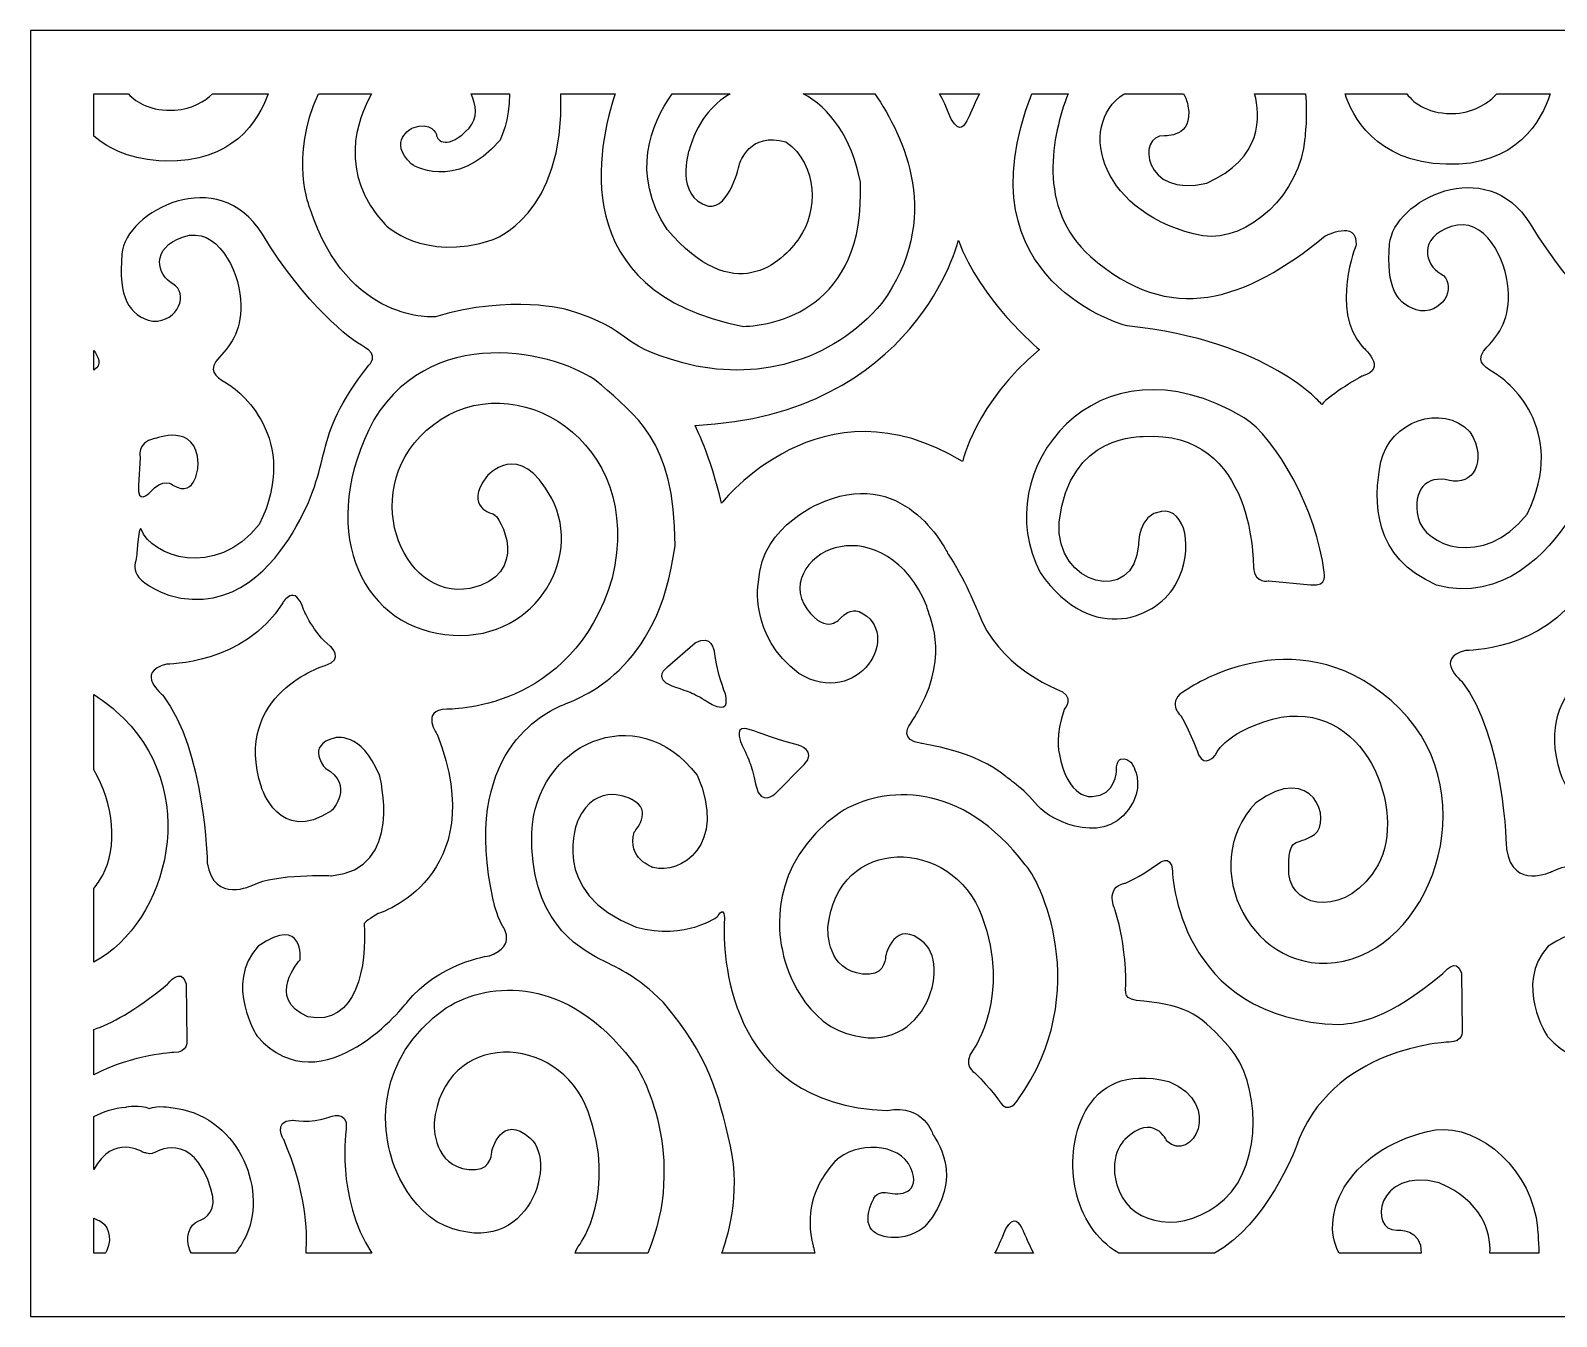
# Model space of a CAD drawing. Header units: centimetres. Extents: x 1.9 to 27.5, y -9.5 to -3.6.
# Drawn here: x 14.9 to 21.91, y -9.5 to -3.59 of the extents above; entities that cross this region are included whole.
import ezdxf

# ---------------------------------------------------------------- set-up
doc = ezdxf.new("R2010")
doc.units = ezdxf.units.CM
doc.header["$MEASUREMENT"] = 0
doc.layers.add('layer 1', color=7, linetype='Continuous')

msp = doc.modelspace()

# ---------------------------------------------------------------- linework, layer by layer
at = {"layer": 'layer 1', "color": 250}
for points, knots in [([(14.89588, -3.59031), (14.89588, -3.59031), (27.5, -3.59031), (27.5, -3.59031), (27.5, -3.59031), (27.5, -3.59031), (27.5, -9.50001), (27.5, -9.50001), (27.5, -9.50001), (27.5, -9.50001), (14.89588, -9.50001), (14.89588, -9.50001), (14.89588, -9.50001), (14.89588, -9.50001), (14.89588, -3.59031), (14.89588, -3.59031)], [0, 0, 0, 0, 0.2, 0.2, 0.2, 0.2, 0.4, 0.4, 0.4, 0.4, 0.6, 0.6, 0.6, 0.6, 1, 1, 1, 1]), ([(15.7325, -3.88095), (15.69553, -3.91687), (15.64042, -3.94899), (15.55928, -3.95656), (15.55928, -3.95656), (15.44898, -3.9616), (15.38375, -3.92339), (15.34549, -3.88095), (15.34549, -3.88095), (15.34549, -3.88095), (15.18652, -3.88095), (15.18652, -3.88095), (15.18652, -3.88095), (15.18652, -3.88095), (15.18652, -4.0752), (15.18652, -4.0752), (15.18652, -4.0752), (15.2576, -4.13632), (15.36179, -4.1855), (15.51397, -4.19037), (15.51397, -4.19037), (15.82459, -4.20031), (15.94358, -4.00478), (15.9877, -3.88095), (15.9877, -3.88095), (15.9877, -3.88095), (15.7325, -3.88095), (15.7325, -3.88095)], [0, 0, 0, 0, 0.125, 0.125, 0.125, 0.125, 0.25, 0.25, 0.25, 0.25, 0.375, 0.375, 0.375, 0.375, 0.5, 0.5, 0.5, 0.5, 0.625, 0.625, 0.625, 0.625, 0.75, 0.75, 0.75, 0.75, 1, 1, 1, 1]), ([(16.21875, -3.88095), (16.08364, -4.17429), (16.18049, -4.40921), (16.18049, -4.40921), (16.18049, -4.40921), (16.35487, -4.94304), (16.7563, -4.90553), (16.7563, -4.90553), (16.7563, -4.90553), (17.10779, -4.80086), (17.36391, -4.87413), (17.36391, -4.87413), (17.36391, -4.87413), (17.68814, -4.97357), (17.56281, -5.02852), (17.89249, -5.1175), (17.89249, -5.1175), (18.22218, -5.20647), (18.57639, -5.1175), (18.80799, -4.84273), (18.80799, -4.84273), (19.08967, -4.45599), (18.91096, -4.07688), (18.77512, -3.88095), (18.77512, -3.88095), (18.77512, -3.88095), (18.4469, -3.88095), (18.4469, -3.88095), (18.4469, -3.88095), (18.56669, -3.94535), (18.6695, -4.08043), (18.70899, -4.28709), (18.70899, -4.28709), (18.73442, -4.87675), (18.30574, -4.94653), (18.17132, -4.95002), (18.17132, -4.95002), (17.35028, -4.79174), (17.50386, -4.11369), (17.58286, -3.88095), (17.58286, -3.88095), (17.58286, -3.88095), (17.33247, -3.88095), (17.33247, -3.88095), (17.33247, -3.88095), (17.35307, -4.44326), (17.01787, -4.55226), (17.01787, -4.55226), (17.01787, -4.55226), (16.69908, -4.65693), (16.5247, -4.48161), (16.5247, -4.48161), (16.5247, -4.48161), (16.30607, -4.24515), (16.39641, -3.99915), (16.46326, -3.88095), (16.46326, -3.88095), (16.46326, -3.88095), (16.21875, -3.88095), (16.21875, -3.88095)], [0, 0, 0, 0, 0.0625, 0.0625, 0.0625, 0.0625, 0.125, 0.125, 0.125, 0.125, 0.1875, 0.1875, 0.1875, 0.1875, 0.25, 0.25, 0.25, 0.25, 0.3125, 0.3125, 0.3125, 0.3125, 0.375, 0.375, 0.375, 0.375, 0.4375, 0.4375, 0.4375, 0.4375, 0.5, 0.5, 0.5, 0.5, 0.5625, 0.5625, 0.5625, 0.5625, 0.625, 0.625, 0.625, 0.625, 0.6875, 0.6875, 0.6875, 0.6875, 0.75, 0.75, 0.75, 0.75, 0.8125, 0.8125, 0.8125, 0.8125, 0.875, 0.875, 0.875, 0.875, 1, 1, 1, 1]), ([(16.92079, -3.88095), (16.94336, -3.93219), (16.95329, -3.99253), (16.91091, -4.0384), (16.91091, -4.0384), (16.81505, -4.14216), (16.76225, -4.09956), (16.76117, -4.06798), (16.76117, -4.06798), (16.76117, -4.06798), (16.74052, -4.00386), (16.6486, -4.03952), (16.6486, -4.03952), (16.6486, -4.03952), (16.53435, -4.09766), (16.64577, -4.20384), (16.64577, -4.20384), (16.64577, -4.20384), (16.8456, -4.33653), (17.05334, -4.09445), (17.05334, -4.09445), (17.05334, -4.09445), (17.09994, -3.99907), (17.09618, -3.88095), (17.09618, -3.88095), (17.09618, -3.88095), (16.92079, -3.88095), (16.92079, -3.88095)], [0, 0, 0, 0, 0.125, 0.125, 0.125, 0.125, 0.25, 0.25, 0.25, 0.25, 0.375, 0.375, 0.375, 0.375, 0.5, 0.5, 0.5, 0.5, 0.625, 0.625, 0.625, 0.625, 0.75, 0.75, 0.75, 0.75, 1, 1, 1, 1]), ([(17.84356, -3.88095), (17.74636, -4.02375), (17.65203, -4.24524), (17.82165, -4.50516), (17.82165, -4.50516), (18.12954, -4.86628), (18.34752, -4.65955), (18.42926, -4.54179), (18.42926, -4.54179), (18.511, -4.42404), (18.51917, -4.20946), (18.36659, -4.10217), (18.36659, -4.10217), (18.20038, -4.05245), (18.15406, -4.20161), (18.15406, -4.20161), (18.15406, -4.20161), (18.15406, -4.20161), (18.11047, -4.41095), (18.00966, -4.39787), (18.00966, -4.39787), (17.85435, -4.35076), (17.92065, -4.14404), (17.92065, -4.14404), (17.92065, -4.14404), (17.95653, -4.01704), (18.02654, -3.92922), (18.11093, -3.88095), (18.11093, -3.88095), (18.11093, -3.88095), (17.84356, -3.88095), (17.84356, -3.88095)], [0, 0, 0, 0, 0.1111111, 0.1111111, 0.1111111, 0.1111111, 0.2222222, 0.2222222, 0.2222222, 0.2222222, 0.3333333, 0.3333333, 0.3333333, 0.3333333, 0.4444444, 0.4444444, 0.4444444, 0.4444444, 0.5555556, 0.5555556, 0.5555556, 0.5555556, 0.6666667, 0.6666667, 0.6666667, 0.6666667, 0.7777778, 0.7777778, 0.7777778, 0.7777778, 1, 1, 1, 1]), ([(19.07276, -3.88095), (19.08953, -3.90966), (19.10118, -3.93726), (19.12646, -3.99843), (19.12646, -3.99843), (19.16788, -4.06637), (19.18513, -4.02992), (19.20584, -3.99015), (19.20584, -3.99015), (19.20584, -3.99015), (19.22846, -3.93696), (19.2564, -3.88095), (19.2564, -3.88095), (19.2564, -3.88095), (19.07276, -3.88095), (19.07276, -3.88095)], [0, 0, 0, 0, 0.2, 0.2, 0.2, 0.2, 0.4, 0.4, 0.4, 0.4, 0.6, 0.6, 0.6, 0.6, 1, 1, 1, 1]), ([(19.49665, -3.88095), (19.1581, -4.74924), (19.93528, -4.94778), (19.93528, -4.94778), (19.93528, -4.94778), (20.5892, -5.01581), (20.82897, -5.3089), (20.82897, -5.3089), (20.82897, -5.3089), (20.86712, -5.2618), (21.01425, -5.17806), (21.01425, -5.17806), (21.01425, -5.17806), (21.13959, -5.14666), (21.01425, -5.04198), (21.01425, -5.04198), (21.01425, -5.04198), (20.86712, -4.86927), (20.987, -4.57619), (20.987, -4.57619), (20.987, -4.57619), (20.99245, -4.45581), (20.84532, -4.53432), (20.84532, -4.53432), (20.84532, -4.53432), (20.48021, -4.83264), (20.13145, -4.95301), (19.76635, -4.62852), (19.76635, -4.62852), (19.51584, -4.40588), (19.59113, -4.06993), (19.66307, -3.88095), (19.66307, -3.88095), (19.66307, -3.88095), (19.49665, -3.88095), (19.49665, -3.88095)], [0, 0, 0, 0, 0.1, 0.1, 0.1, 0.1, 0.2, 0.2, 0.2, 0.2, 0.3, 0.3, 0.3, 0.3, 0.4, 0.4, 0.4, 0.4, 0.5, 0.5, 0.5, 0.5, 0.6, 0.6, 0.6, 0.6, 0.7, 0.7, 0.7, 0.7, 0.8, 0.8, 0.8, 0.8, 1, 1, 1, 1]), ([(19.92079, -3.88095), (19.69431, -4.03046), (19.81939, -4.44342), (20.28285, -4.53451), (20.28285, -4.53451), (20.4917, -4.56207), (20.73244, -4.3401), (20.75158, -4.08445), (20.75158, -4.08445), (20.75158, -4.08445), (20.76421, -3.97574), (20.75437, -3.88095), (20.75437, -3.88095), (20.75437, -3.88095), (20.52068, -3.88095), (20.52068, -3.88095), (20.52068, -3.88095), (20.54741, -3.9814), (20.5597, -4.17824), (20.30038, -4.29111), (20.30038, -4.29111), (20.00862, -4.36612), (19.97674, -4.06761), (20.10588, -4.07374), (20.10588, -4.07374), (20.10588, -4.07374), (20.2414, -4.08445), (20.21429, -3.93749), (20.21429, -3.93749), (20.21429, -3.93749), (20.21081, -3.90943), (20.1939, -3.88095), (20.1939, -3.88095), (20.1939, -3.88095), (19.92079, -3.88095), (19.92079, -3.88095)], [0, 0, 0, 0, 0.1, 0.1, 0.1, 0.1, 0.2, 0.2, 0.2, 0.2, 0.3, 0.3, 0.3, 0.3, 0.4, 0.4, 0.4, 0.4, 0.5, 0.5, 0.5, 0.5, 0.6, 0.6, 0.6, 0.6, 0.7, 0.7, 0.7, 0.7, 0.8, 0.8, 0.8, 0.8, 1, 1, 1, 1]), ([(20.93645, -3.88095), (20.96755, -3.97926), (21.07289, -4.19479), (21.40028, -4.20526), (21.40028, -4.20526), (21.72369, -4.21561), (21.83936, -4.00324), (21.87908, -3.88095), (21.87908, -3.88095), (21.87908, -3.88095), (21.633, -3.88095), (21.633, -3.88095), (21.633, -3.88095), (21.59645, -3.92253), (21.53783, -3.96284), (21.4456, -3.97145), (21.4456, -3.97145), (21.32248, -3.97708), (21.25551, -3.92883), (21.21953, -3.88095), (21.21953, -3.88095), (21.21953, -3.88095), (20.93645, -3.88095), (20.93645, -3.88095)], [0, 0, 0, 0, 0.1428571, 0.1428571, 0.1428571, 0.1428571, 0.2857143, 0.2857143, 0.2857143, 0.2857143, 0.4285714, 0.4285714, 0.4285714, 0.4285714, 0.5714286, 0.5714286, 0.5714286, 0.5714286, 0.7142857, 0.7142857, 0.7142857, 0.7142857, 1, 1, 1, 1]), ([(15.40452, -5.88201), (15.44766, -6.00628), (15.74362, -6.11416), (15.94724, -5.86065), (15.94724, -5.86065), (16.14052, -5.46359), (15.85061, -5.24063), (15.79539, -5.21009), (15.79539, -5.21009), (15.74017, -5.17955), (15.7091, -5.149), (15.76432, -5.09097), (15.76432, -5.09097), (15.81954, -5.03294), (15.87131, -4.95963), (15.86096, -4.82525), (15.86096, -4.82525), (15.85061, -4.69086), (15.75397, -4.48622), (15.59866, -4.53814), (15.59866, -4.53814), (15.44335, -4.59006), (15.47786, -4.71529), (15.55034, -4.755), (15.55034, -4.755), (15.62282, -4.7947), (15.57795, -4.93215), (15.45716, -4.92604), (15.45716, -4.92604), (15.34671, -4.9016), (15.2984, -4.81608), (15.31565, -4.61755), (15.31565, -4.61755), (15.33291, -4.41902), (15.76087, -4.19912), (15.96105, -4.52592), (15.96105, -4.52592), (16.16122, -4.85274), (16.3614, -5.0085), (16.43043, -5.04516), (16.43043, -5.04516), (16.49945, -5.08181), (16.45114, -5.12762), (16.45114, -5.12762), (16.45114, -5.12762), (16.17158, -5.48039), (16.30157, -5.56346), (16.09901, -5.90032), (16.09901, -5.90032), (16.01612, -6.03817), (15.83335, -6.27146), (15.53136, -6.18594), (15.53136, -6.18594), (15.3264, -6.10333), (15.38186, -6.04869), (15.38397, -5.99794), (15.38397, -5.99794), (15.38397, -5.99794), (15.39395, -5.85157), (15.40452, -5.88201)], [0, 0, 0, 0, 0.0625, 0.0625, 0.0625, 0.0625, 0.125, 0.125, 0.125, 0.125, 0.1875, 0.1875, 0.1875, 0.1875, 0.25, 0.25, 0.25, 0.25, 0.3125, 0.3125, 0.3125, 0.3125, 0.375, 0.375, 0.375, 0.375, 0.4375, 0.4375, 0.4375, 0.4375, 0.5, 0.5, 0.5, 0.5, 0.5625, 0.5625, 0.5625, 0.5625, 0.625, 0.625, 0.625, 0.625, 0.6875, 0.6875, 0.6875, 0.6875, 0.75, 0.75, 0.75, 0.75, 0.8125, 0.8125, 0.8125, 0.8125, 0.875, 0.875, 0.875, 0.875, 1, 1, 1, 1]), ([(22.27637, -5.08052), (22.27637, -5.08052), (22.32469, -5.0347), (22.25567, -4.99805), (22.25567, -4.99805), (22.18664, -4.9614), (21.98646, -4.80563), (21.78629, -4.47882), (21.78629, -4.47882), (21.58611, -4.15201), (21.15815, -4.37192), (21.14089, -4.57045), (21.14089, -4.57045), (21.12363, -4.76898), (21.17195, -4.8545), (21.2824, -4.87893), (21.2824, -4.87893), (21.40319, -4.88504), (21.44806, -4.7476), (21.37558, -4.70789), (21.37558, -4.70789), (21.3031, -4.66819), (21.26859, -4.54296), (21.4239, -4.49104), (21.4239, -4.49104), (21.57921, -4.43912), (21.67585, -4.64375), (21.6862, -4.77814), (21.6862, -4.77814), (21.69655, -4.91253), (21.64478, -4.98584), (21.58956, -5.04387), (21.58956, -5.04387), (21.53434, -5.1019), (21.5654, -5.13244), (21.62062, -5.16298), (21.62062, -5.16298), (21.67585, -5.19353), (21.96576, -5.41649), (21.77248, -5.81355), (21.77248, -5.81355), (21.56885, -6.06706), (21.29965, -5.9571), (21.27204, -5.82882), (21.27204, -5.82882), (21.24443, -5.70054), (21.31001, -5.63182), (21.41527, -5.65778), (21.41527, -5.65778), (21.52054, -5.68374), (21.59474, -5.57226), (21.51018, -5.43482), (21.51018, -5.43482), (21.38248, -5.2989), (21.13917, -5.389), (21.1012, -5.57226), (21.1012, -5.57226), (21.06324, -5.75552), (21.06496, -6.01361), (21.3566, -6.13883), (21.3566, -6.13883), (21.65859, -6.22435), (21.87602, -5.97696), (21.9623, -5.84104), (21.9623, -5.84104), (22.04859, -5.70512), (21.99682, -5.43329), (22.27637, -5.08052)], [0, 0, 0, 0, 0.0555556, 0.0555556, 0.0555556, 0.0555556, 0.1111111, 0.1111111, 0.1111111, 0.1111111, 0.1666667, 0.1666667, 0.1666667, 0.1666667, 0.2222222, 0.2222222, 0.2222222, 0.2222222, 0.2777778, 0.2777778, 0.2777778, 0.2777778, 0.3333333, 0.3333333, 0.3333333, 0.3333333, 0.3888889, 0.3888889, 0.3888889, 0.3888889, 0.4444444, 0.4444444, 0.4444444, 0.4444444, 0.5, 0.5, 0.5, 0.5, 0.5555556, 0.5555556, 0.5555556, 0.5555556, 0.6111111, 0.6111111, 0.6111111, 0.6111111, 0.6666667, 0.6666667, 0.6666667, 0.6666667, 0.7222222, 0.7222222, 0.7222222, 0.7222222, 0.7777778, 0.7777778, 0.7777778, 0.7777778, 0.8333333, 0.8333333, 0.8333333, 0.8333333, 0.8888889, 0.8888889, 0.8888889, 0.8888889, 1, 1, 1, 1]), ([(18.07121, -5.76257), (18.07121, -5.76257), (18.53015, -5.174), (19.17843, -5.57151), (19.17843, -5.57151), (19.17843, -5.57151), (19.2362, -5.30342), (19.53146, -5.0569), (19.53146, -5.0569), (19.53146, -5.0569), (19.25867, -4.82887), (19.15918, -4.55462), (19.15918, -4.55462), (19.15918, -4.55462), (18.96662, -5.35581), (17.94926, -5.40511), (17.94926, -5.40511), (17.94926, -5.40511), (18.01986, -5.5407), (18.07121, -5.76257)], [0, 0, 0, 0, 0.1666667, 0.1666667, 0.1666667, 0.1666667, 0.3333333, 0.3333333, 0.3333333, 0.3333333, 0.5, 0.5, 0.5, 0.5, 0.6666667, 0.6666667, 0.6666667, 0.6666667, 1, 1, 1, 1]), ([(15.9382, -8.21358), (15.9382, -8.21358), (15.78199, -7.97283), (15.94184, -7.79838), (15.94184, -7.79838), (16.15618, -7.65183), (16.13438, -7.86118), (16.13438, -7.86118), (16.13438, -7.86118), (16.13438, -7.86118), (15.9709, -8.03912), (16.17071, -8.12286), (16.17071, -8.12286), (16.39595, -8.16822), (16.44318, -7.8856), (16.42865, -7.6937), (16.42865, -7.6937), (16.42865, -7.6937), (16.45771, -7.66579), (16.49404, -7.64834), (16.49404, -7.64834), (16.49404, -7.64834), (17.01718, -7.48436), (16.76651, -6.8284), (16.76651, -6.8284), (16.76651, -6.8284), (16.68295, -6.71152), (16.80829, -6.7089), (16.80829, -6.7089), (16.80829, -6.7089), (17.38592, -6.7246), (17.56847, -6.10703), (17.56847, -6.10703), (17.72378, -5.46853), (17.11345, -5.12049), (16.74834, -5.40049), (16.74834, -5.40049), (16.38324, -5.68049), (16.60121, -6.21694), (16.91455, -6.15413), (16.91455, -6.15413), (17.19792, -6.09395), (17.05623, -5.81918), (17.02081, -5.81133), (17.02081, -5.81133), (17.02081, -5.81133), (16.88458, -5.78255), (16.99084, -5.64124), (16.99084, -5.64124), (16.99084, -5.64124), (17.1407, -5.45806), (17.29056, -5.74068), (17.29056, -5.74068), (17.44041, -6.02329), (17.20064, -6.41582), (16.80011, -6.3661), (16.80011, -6.3661), (16.39958, -6.31638), (16.21431, -5.86628), (16.47315, -5.37955), (16.47315, -5.37955), (16.76197, -4.90591), (17.37502, -5.08647), (17.51943, -5.21993), (17.51943, -5.21993), (17.66384, -5.35339), (17.86001, -5.46591), (17.85729, -5.95787), (17.85729, -5.95787), (17.78372, -6.53881), (17.41862, -6.65657), (17.3396, -6.69058), (17.3396, -6.69058), (17.26058, -6.7246), (16.86823, -6.90778), (17.02354, -7.59339), (17.02354, -7.59339), (17.02354, -7.59339), (17.03443, -7.64573), (17.06441, -7.70591), (17.06441, -7.70591), (17.06441, -7.70591), (17.13525, -7.79489), (17.00446, -7.84199), (17.00446, -7.84199), (17.00446, -7.84199), (16.76742, -7.87601), (16.62573, -8.05657), (16.62573, -8.05657), (16.62573, -8.05657), (16.24064, -8.54853), (15.9382, -8.21358)], [0, 0, 0, 0, 0.0416667, 0.0416667, 0.0416667, 0.0416667, 0.0833333, 0.0833333, 0.0833333, 0.0833333, 0.125, 0.125, 0.125, 0.125, 0.1666667, 0.1666667, 0.1666667, 0.1666667, 0.2083333, 0.2083333, 0.2083333, 0.2083333, 0.25, 0.25, 0.25, 0.25, 0.2916667, 0.2916667, 0.2916667, 0.2916667, 0.3333333, 0.3333333, 0.3333333, 0.3333333, 0.375, 0.375, 0.375, 0.375, 0.4166667, 0.4166667, 0.4166667, 0.4166667, 0.4583333, 0.4583333, 0.4583333, 0.4583333, 0.5, 0.5, 0.5, 0.5, 0.5416667, 0.5416667, 0.5416667, 0.5416667, 0.5833333, 0.5833333, 0.5833333, 0.5833333, 0.625, 0.625, 0.625, 0.625, 0.6666667, 0.6666667, 0.6666667, 0.6666667, 0.7083333, 0.7083333, 0.7083333, 0.7083333, 0.75, 0.75, 0.75, 0.75, 0.7916667, 0.7916667, 0.7916667, 0.7916667, 0.8333333, 0.8333333, 0.8333333, 0.8333333, 0.875, 0.875, 0.875, 0.875, 0.9166667, 0.9166667, 0.9166667, 0.9166667, 1, 1, 1, 1]), ([(21.86617, -8.21358), (21.86617, -8.21358), (21.70995, -7.97283), (21.8698, -7.79838), (21.8698, -7.79838), (22.08414, -7.65183), (22.06235, -7.86118), (22.06235, -7.86118), (22.06235, -7.86118), (22.06235, -7.86118), (21.89886, -8.03912), (22.09868, -8.12286), (22.09868, -8.12286), (22.32392, -8.16822), (22.37114, -7.8856), (22.35661, -7.6937), (22.35661, -7.6937), (22.35661, -7.6937), (22.38568, -7.66579), (22.422, -7.64834), (22.422, -7.64834), (22.422, -7.64834), (22.94514, -7.48436), (22.69447, -6.8284), (22.69447, -6.8284), (22.69447, -6.8284), (22.61092, -6.71152), (22.73625, -6.7089), (22.73625, -6.7089), (22.73625, -6.7089), (23.31388, -6.7246), (23.49644, -6.10703), (23.49644, -6.10703), (23.65174, -5.46853), (23.04141, -5.12049), (22.67631, -5.40049), (22.67631, -5.40049), (22.3112, -5.68049), (22.52918, -6.21694), (22.84251, -6.15413), (22.84251, -6.15413), (23.12588, -6.09395), (22.9842, -5.81918), (22.94878, -5.81133), (22.94878, -5.81133), (22.94878, -5.81133), (22.81254, -5.78255), (22.91881, -5.64124), (22.91881, -5.64124), (22.91881, -5.64124), (23.06866, -5.45806), (23.21852, -5.74068), (23.21852, -5.74068), (23.36838, -6.02329), (23.12861, -6.41582), (22.72808, -6.3661), (22.72808, -6.3661), (22.32755, -6.31638), (22.14227, -5.86628), (22.40112, -5.37955), (22.40112, -5.37955), (22.68993, -4.90591), (23.30298, -5.08647), (23.44739, -5.21993), (23.44739, -5.21993), (23.5918, -5.35339), (23.78798, -5.46591), (23.78525, -5.95787), (23.78525, -5.95787), (23.71169, -6.53881), (23.34658, -6.65657), (23.26756, -6.69058), (23.26756, -6.69058), (23.18855, -6.7246), (22.79619, -6.90778), (22.9515, -7.59339), (22.9515, -7.59339), (22.9515, -7.59339), (22.9624, -7.64573), (22.99237, -7.70591), (22.99237, -7.70591), (22.99237, -7.70591), (23.06321, -7.79489), (22.93243, -7.84199), (22.93243, -7.84199), (22.93243, -7.84199), (22.69538, -7.87601), (22.5537, -8.05657), (22.5537, -8.05657), (22.5537, -8.05657), (22.16861, -8.54853), (21.86617, -8.21358)], [0, 0, 0, 0, 0.0416667, 0.0416667, 0.0416667, 0.0416667, 0.0833333, 0.0833333, 0.0833333, 0.0833333, 0.125, 0.125, 0.125, 0.125, 0.1666667, 0.1666667, 0.1666667, 0.1666667, 0.2083333, 0.2083333, 0.2083333, 0.2083333, 0.25, 0.25, 0.25, 0.25, 0.2916667, 0.2916667, 0.2916667, 0.2916667, 0.3333333, 0.3333333, 0.3333333, 0.3333333, 0.375, 0.375, 0.375, 0.375, 0.4166667, 0.4166667, 0.4166667, 0.4166667, 0.4583333, 0.4583333, 0.4583333, 0.4583333, 0.5, 0.5, 0.5, 0.5, 0.5416667, 0.5416667, 0.5416667, 0.5416667, 0.5833333, 0.5833333, 0.5833333, 0.5833333, 0.625, 0.625, 0.625, 0.625, 0.6666667, 0.6666667, 0.6666667, 0.6666667, 0.7083333, 0.7083333, 0.7083333, 0.7083333, 0.75, 0.75, 0.75, 0.75, 0.7916667, 0.7916667, 0.7916667, 0.7916667, 0.8333333, 0.8333333, 0.8333333, 0.8333333, 0.875, 0.875, 0.875, 0.875, 0.9166667, 0.9166667, 0.9166667, 0.9166667, 1, 1, 1, 1]), ([(20.83995, -6.07981), (20.83995, -6.07981), (20.86128, -6.14674), (20.7776, -6.13761), (20.7776, -6.13761), (20.7776, -6.13761), (20.58562, -6.11936), (20.58562, -6.11936), (20.58562, -6.11936), (20.58562, -6.11936), (20.52327, -6.13609), (20.51506, -6.06004), (20.51506, -6.06004), (20.51506, -6.06004), (20.52819, -5.41964), (20.00805, -5.45615), (20.00805, -5.45615), (20.00805, -5.45615), (19.66675, -5.43941), (19.62245, -5.8486), (19.62245, -5.8486), (19.60276, -6.1437), (19.97031, -6.23344), (19.98672, -5.95356), (19.98672, -5.95356), (19.98672, -5.95356), (19.98344, -5.81361), (20.09337, -5.79992), (20.09337, -5.79992), (20.20331, -5.78623), (20.24269, -5.97333), (20.16229, -6.12849), (20.16229, -6.12849), (20.08188, -6.28364), (19.77833, -6.42815), (19.53549, -6.08133), (19.53549, -6.08133), (19.2895, -5.62082), (19.79042, -4.95787), (20.4724, -5.37096), (20.4724, -5.37096), (20.61352, -5.45463), (20.8085, -5.79702), (20.83995, -6.07981)], [0, 0, 0, 0, 0.0833333, 0.0833333, 0.0833333, 0.0833333, 0.1666667, 0.1666667, 0.1666667, 0.1666667, 0.25, 0.25, 0.25, 0.25, 0.3333333, 0.3333333, 0.3333333, 0.3333333, 0.4166667, 0.4166667, 0.4166667, 0.4166667, 0.5, 0.5, 0.5, 0.5, 0.5833333, 0.5833333, 0.5833333, 0.5833333, 0.6666667, 0.6666667, 0.6666667, 0.6666667, 0.75, 0.75, 0.75, 0.75, 0.8333333, 0.8333333, 0.8333333, 0.8333333, 1, 1, 1, 1]), ([(15.18652, -5.15057), (15.22581, -5.127), (15.20804, -5.08875), (15.18652, -5.06106), (15.18652, -5.06106), (15.18652, -5.06106), (15.18652, -5.15057), (15.18652, -5.15057)], [0, 0, 0, 0, 0.3333333, 0.3333333, 0.3333333, 0.3333333, 1, 1, 1, 1]), ([(15.44257, -5.71559), (15.44257, -5.71559), (15.38338, -5.77242), (15.39184, -5.68108), (15.39184, -5.68108), (15.39184, -5.68108), (15.40029, -5.55321), (15.40029, -5.55321), (15.40029, -5.55321), (15.40029, -5.55321), (15.38126, -5.4842), (15.46583, -5.46593), (15.46583, -5.46593), (15.46583, -5.46593), (15.66033, -5.3888), (15.66667, -5.57959), (15.66667, -5.57959), (15.66667, -5.57959), (15.66033, -5.74806), (15.55039, -5.67905), (15.55039, -5.67905), (15.55039, -5.67905), (15.506, -5.64049), (15.44257, -5.71559)], [0, 0, 0, 0, 0.1428571, 0.1428571, 0.1428571, 0.1428571, 0.2857143, 0.2857143, 0.2857143, 0.2857143, 0.4285714, 0.4285714, 0.4285714, 0.4285714, 0.5714286, 0.5714286, 0.5714286, 0.5714286, 0.7142857, 0.7142857, 0.7142857, 0.7142857, 1, 1, 1, 1]), ([(19.96482, -6.97461), (19.96482, -6.97461), (19.948, -6.92985), (19.90595, -6.93911), (19.90595, -6.93911), (19.90595, -6.93911), (19.88408, -6.94219), (19.88577, -6.99004), (19.88577, -6.99004), (19.88577, -6.99004), (19.88408, -7.10734), (19.77475, -7.11043), (19.77475, -7.11043), (19.77475, -7.11043), (19.66037, -7.12741), (19.62168, -6.90978), (19.62168, -6.90978), (19.62168, -6.90978), (19.60486, -6.82643), (19.64523, -6.71067), (19.64523, -6.71067), (19.64523, -6.71067), (19.70242, -6.64739), (19.60991, -6.61652), (19.60991, -6.61652), (19.60991, -6.61652), (19.33742, -6.51002), (19.24995, -6.26307), (19.24995, -6.26307), (19.24995, -6.26307), (19.18267, -6.09792), (19.11202, -5.99605), (19.11202, -5.99605), (19.11202, -5.99605), (18.927, -5.59784), (18.54517, -5.75373), (18.54517, -5.75373), (18.54517, -5.75373), (18.25418, -5.8556), (18.24072, -6.12416), (18.24072, -6.12416), (18.24072, -6.12416), (18.19367, -6.37064), (18.42637, -6.54507), (18.42637, -6.54507), (18.69949, -6.71348), (18.91252, -6.35861), (18.70386, -6.26037), (18.70386, -6.26037), (18.70386, -6.26037), (18.66016, -6.24333), (18.61865, -6.28945), (18.61865, -6.28945), (18.61865, -6.28945), (18.55528, -6.37566), (18.46351, -6.24834), (18.46351, -6.24834), (18.37175, -6.12103), (18.49083, -5.98169), (18.61755, -5.96264), (18.61755, -5.96264), (18.74974, -5.93558), (18.92891, -6.01878), (19.01412, -6.23631), (19.01412, -6.23631), (19.02068, -6.27541), (19.12118, -6.44783), (18.98353, -6.70045), (18.98353, -6.70045), (18.98353, -6.70045), (18.95731, -6.75258), (18.93219, -6.78666), (18.93219, -6.78666), (18.93219, -6.78666), (18.88849, -6.85182), (18.99009, -6.86686), (18.99009, -6.86686), (18.99009, -6.86686), (19.24463, -6.90194), (19.37791, -7.01923), (19.37791, -7.01923), (19.37791, -7.01923), (19.45876, -7.07436), (19.52321, -7.15155), (19.52321, -7.15155), (19.58767, -7.22874), (19.85716, -7.35115), (19.96348, -7.13351), (19.96348, -7.13351), (20.00609, -7.0463), (19.96482, -6.97461), (19.96482, -6.97461)], [0, 0, 0, 0, 0.0416667, 0.0416667, 0.0416667, 0.0416667, 0.0833333, 0.0833333, 0.0833333, 0.0833333, 0.125, 0.125, 0.125, 0.125, 0.1666667, 0.1666667, 0.1666667, 0.1666667, 0.2083333, 0.2083333, 0.2083333, 0.2083333, 0.25, 0.25, 0.25, 0.25, 0.2916667, 0.2916667, 0.2916667, 0.2916667, 0.3333333, 0.3333333, 0.3333333, 0.3333333, 0.375, 0.375, 0.375, 0.375, 0.4166667, 0.4166667, 0.4166667, 0.4166667, 0.4583333, 0.4583333, 0.4583333, 0.4583333, 0.5, 0.5, 0.5, 0.5, 0.5416667, 0.5416667, 0.5416667, 0.5416667, 0.5833333, 0.5833333, 0.5833333, 0.5833333, 0.625, 0.625, 0.625, 0.625, 0.6666667, 0.6666667, 0.6666667, 0.6666667, 0.7083333, 0.7083333, 0.7083333, 0.7083333, 0.75, 0.75, 0.75, 0.75, 0.7916667, 0.7916667, 0.7916667, 0.7916667, 0.8333333, 0.8333333, 0.8333333, 0.8333333, 0.875, 0.875, 0.875, 0.875, 0.9166667, 0.9166667, 0.9166667, 0.9166667, 1, 1, 1, 1]), ([(21.88727, -7.4547), (21.88727, -7.4547), (21.70827, -7.54333), (21.67751, -7.35265), (21.67751, -7.35265), (21.67751, -7.35265), (21.66912, -6.83704), (21.47334, -6.58191), (21.47334, -6.58191), (21.47334, -6.58191), (21.34189, -6.47718), (21.49012, -6.43958), (21.49012, -6.43958), (21.49012, -6.43958), (21.84811, -6.44227), (22.02432, -6.1576), (22.02432, -6.1576), (22.02432, -6.1576), (22.08025, -6.06093), (22.1222, -6.19252), (22.1222, -6.19252), (22.1222, -6.19252), (22.16695, -6.29725), (22.24247, -6.35633), (22.24247, -6.35633), (22.24247, -6.35633), (22.31239, -6.4181), (22.22009, -6.44495), (22.22009, -6.44495), (22.22009, -6.44495), (21.78938, -6.57654), (21.92643, -7.00354), (21.92643, -7.00354), (21.92643, -7.00354), (22.00753, -7.27209), (22.24806, -7.11364), (22.24806, -7.11364), (22.24806, -7.11364), (22.35993, -6.99548), (22.22009, -6.9176), (22.22009, -6.9176), (22.22009, -6.9176), (22.125, -6.81287), (22.26484, -6.77796), (22.26484, -6.77796), (22.26484, -6.77796), (22.38511, -6.74573), (22.46901, -6.94983), (22.46901, -6.94983), (22.46901, -6.94983), (22.58648, -7.38488), (22.24806, -7.41173), (22.24806, -7.41173), (22.24806, -7.41173), (21.99075, -7.40099), (21.88727, -7.4547)], [0, 0, 0, 0, 0.0666667, 0.0666667, 0.0666667, 0.0666667, 0.1333333, 0.1333333, 0.1333333, 0.1333333, 0.2, 0.2, 0.2, 0.2, 0.2666667, 0.2666667, 0.2666667, 0.2666667, 0.3333333, 0.3333333, 0.3333333, 0.3333333, 0.4, 0.4, 0.4, 0.4, 0.4666667, 0.4666667, 0.4666667, 0.4666667, 0.5333333, 0.5333333, 0.5333333, 0.5333333, 0.6, 0.6, 0.6, 0.6, 0.6666667, 0.6666667, 0.6666667, 0.6666667, 0.7333333, 0.7333333, 0.7333333, 0.7333333, 0.8, 0.8, 0.8, 0.8, 0.8666667, 0.8666667, 0.8666667, 0.8666667, 1, 1, 1, 1]), ([(15.91752, -7.51751), (15.91752, -7.51751), (15.73852, -7.60613), (15.70776, -7.41546), (15.70776, -7.41546), (15.70776, -7.41546), (15.69937, -6.89984), (15.50359, -6.64472), (15.50359, -6.64472), (15.50359, -6.64472), (15.37214, -6.53998), (15.52037, -6.50239), (15.52037, -6.50239), (15.52037, -6.50239), (15.87837, -6.50507), (16.05457, -6.22041), (16.05457, -6.22041), (16.05457, -6.22041), (16.1105, -6.12373), (16.15245, -6.25532), (16.15245, -6.25532), (16.15245, -6.25532), (16.1972, -6.36005), (16.27272, -6.41913), (16.27272, -6.41913), (16.27272, -6.41913), (16.34264, -6.4809), (16.25034, -6.50776), (16.25034, -6.50776), (16.25034, -6.50776), (15.81963, -6.63935), (15.95668, -7.06634), (15.95668, -7.06634), (15.95668, -7.06634), (16.03779, -7.33489), (16.27831, -7.17645), (16.27831, -7.17645), (16.27831, -7.17645), (16.39019, -7.05829), (16.25034, -6.98041), (16.25034, -6.98041), (16.25034, -6.98041), (16.15525, -6.87567), (16.29509, -6.84076), (16.29509, -6.84076), (16.29509, -6.84076), (16.41536, -6.80853), (16.49926, -7.01263), (16.49926, -7.01263), (16.49926, -7.01263), (16.61673, -7.44768), (16.27831, -7.47454), (16.27831, -7.47454), (16.27831, -7.47454), (16.021, -7.4638), (15.91752, -7.51751)], [0, 0, 0, 0, 0.0666667, 0.0666667, 0.0666667, 0.0666667, 0.1333333, 0.1333333, 0.1333333, 0.1333333, 0.2, 0.2, 0.2, 0.2, 0.2666667, 0.2666667, 0.2666667, 0.2666667, 0.3333333, 0.3333333, 0.3333333, 0.3333333, 0.4, 0.4, 0.4, 0.4, 0.4666667, 0.4666667, 0.4666667, 0.4666667, 0.5333333, 0.5333333, 0.5333333, 0.5333333, 0.6, 0.6, 0.6, 0.6, 0.6666667, 0.6666667, 0.6666667, 0.6666667, 0.7333333, 0.7333333, 0.7333333, 0.7333333, 0.8, 0.8, 0.8, 0.8, 0.8666667, 0.8666667, 0.8666667, 0.8666667, 1, 1, 1, 1]), ([(20.3405, -6.92027), (20.3405, -6.92027), (20.29173, -6.97937), (20.26315, -6.91875), (20.26315, -6.91875), (20.26315, -6.91875), (20.23288, -6.8263), (20.18075, -6.7384), (20.18075, -6.7384), (20.18075, -6.7384), (20.10676, -6.67323), (20.20765, -6.62019), (20.20765, -6.62019), (20.20765, -6.62019), (20.69747, -6.27561), (21.14815, -6.66965), (21.14815, -6.66965), (21.59882, -7.0637), (21.34658, -7.77904), (20.92954, -7.86694), (20.92954, -7.86694), (20.51249, -7.95484), (20.2468, -7.42743), (20.52595, -7.13948), (20.52595, -7.13948), (20.78828, -6.94549), (20.87909, -7.22435), (20.79501, -7.28497), (20.79501, -7.28497), (20.71093, -7.34559), (20.67393, -7.27285), (20.67729, -7.46684), (20.67729, -7.46684), (20.69411, -7.63052), (20.95308, -7.66689), (21.08761, -7.4244), (21.08761, -7.4244), (21.22214, -7.18191), (21.0338, -6.64844), (20.6033, -6.75453), (20.6033, -6.75453), (20.37124, -6.82121), (20.3405, -6.92027), (20.3405, -6.92027)], [0, 0, 0, 0, 0.0833333, 0.0833333, 0.0833333, 0.0833333, 0.1666667, 0.1666667, 0.1666667, 0.1666667, 0.25, 0.25, 0.25, 0.25, 0.3333333, 0.3333333, 0.3333333, 0.3333333, 0.4166667, 0.4166667, 0.4166667, 0.4166667, 0.5, 0.5, 0.5, 0.5, 0.5833333, 0.5833333, 0.5833333, 0.5833333, 0.6666667, 0.6666667, 0.6666667, 0.6666667, 0.75, 0.75, 0.75, 0.75, 0.8333333, 0.8333333, 0.8333333, 0.8333333, 1, 1, 1, 1]), ([(18.03723, -6.44467), (18.03723, -6.44467), (18.02619, -6.35935), (17.94942, -6.40424), (17.94942, -6.40424), (17.94942, -6.40424), (17.8231, -6.51496), (17.8231, -6.51496), (17.8231, -6.51496), (17.8231, -6.51496), (17.74981, -6.56761), (17.84473, -6.60333), (17.84473, -6.60333), (17.93964, -6.63906), (17.93005, -6.62693), (18.02734, -6.68927), (18.02734, -6.68927), (18.10163, -6.72257), (18.09425, -6.68316), (18.08775, -6.63913), (18.08775, -6.63913), (18.08775, -6.63913), (18.04293, -6.52548), (18.03723, -6.44467)], [0, 0, 0, 0, 0.1428571, 0.1428571, 0.1428571, 0.1428571, 0.2857143, 0.2857143, 0.2857143, 0.2857143, 0.4285714, 0.4285714, 0.4285714, 0.4285714, 0.5714286, 0.5714286, 0.5714286, 0.5714286, 0.7142857, 0.7142857, 0.7142857, 0.7142857, 1, 1, 1, 1]), ([(15.18652, -7.87179), (15.52901, -7.68991), (15.69457, -7.07305), (15.28799, -6.71756), (15.28799, -6.71756), (15.25431, -6.68812), (15.22042, -6.66284), (15.18652, -6.64122), (15.18652, -6.64122), (15.18652, -6.64122), (15.18652, -6.98856), (15.18652, -6.98856), (15.18652, -6.98856), (15.28, -7.1412), (15.29746, -7.34613), (15.22745, -7.47231), (15.22745, -7.47231), (15.21481, -7.4951), (15.20106, -7.51542), (15.18652, -7.5334), (15.18652, -7.5334), (15.18652, -7.5334), (15.18652, -7.87179), (15.18652, -7.87179)], [0, 0, 0, 0, 0.1428571, 0.1428571, 0.1428571, 0.1428571, 0.2857143, 0.2857143, 0.2857143, 0.2857143, 0.4285714, 0.4285714, 0.4285714, 0.4285714, 0.5714286, 0.5714286, 0.5714286, 0.5714286, 0.7142857, 0.7142857, 0.7142857, 0.7142857, 1, 1, 1, 1]), ([(18.4994, -9.20937), (18.49761, -9.19121), (18.49143, -9.17558), (18.49143, -9.17558), (18.49143, -9.17558), (18.45739, -9.03103), (18.48803, -8.91539), (18.57483, -8.80736), (18.57483, -8.80736), (18.66164, -8.69933), (18.85567, -8.69325), (18.93056, -8.79671), (18.93056, -8.79671), (18.99864, -8.91996), (18.90503, -8.94838), (18.84546, -8.93317), (18.84546, -8.93317), (18.78589, -8.91795), (18.77057, -8.95751), (18.77057, -8.95751), (18.77057, -8.95751), (18.71099, -9.08076), (18.75865, -9.12945), (18.85056, -9.13705), (18.85056, -9.13705), (18.94247, -9.14466), (19.00545, -9.08684), (19.00545, -9.08684), (19.00545, -9.08684), (19.20289, -8.86165), (19.04289, -8.66586), (19.04289, -8.66586), (19.04289, -8.66586), (19.04289, -8.66586), (19.00545, -8.52283), (18.83184, -8.55326), (18.83184, -8.55326), (18.07953, -8.52892), (18.07933, -7.803), (18.08387, -7.69852), (18.08387, -7.69852), (18.08841, -7.59404), (18.05474, -7.66048), (18.05474, -7.66048), (18.05474, -7.66048), (18.05474, -7.66048), (17.90971, -7.77271), (17.67823, -7.71033), (17.67823, -7.71033), (17.26804, -7.55209), (17.41101, -7.22039), (17.41101, -7.22039), (17.41101, -7.22039), (17.49781, -7.03172), (17.65951, -7.12453), (17.65951, -7.12453), (17.65951, -7.12453), (17.76163, -7.17474), (17.66972, -7.27364), (17.66972, -7.27364), (17.66972, -7.27364), (17.63398, -7.39689), (17.75652, -7.43645), (17.75652, -7.43645), (17.75652, -7.43645), (17.88077, -7.47144), (18.10034, -7.33602), (17.95907, -7.01194), (17.95907, -7.01194), (17.67823, -6.64828), (17.21357, -6.87804), (17.19995, -7.27516), (17.19995, -7.27516), (17.18634, -7.67229), (17.40862, -7.80466), (17.51244, -7.85792), (17.51244, -7.85792), (17.61627, -7.91117), (17.67448, -7.93095), (17.80384, -8.05724), (17.80384, -8.05724), (18.01388, -8.30519), (18.05232, -8.46197), (18.11189, -8.71759), (18.11189, -8.71759), (18.16333, -8.9383), (18.09294, -9.15443), (18.07276, -9.20937), (18.07276, -9.20937), (18.07276, -9.20937), (18.4994, -9.20937), (18.4994, -9.20937)], [0, 0, 0, 0, 0.0416667, 0.0416667, 0.0416667, 0.0416667, 0.0833333, 0.0833333, 0.0833333, 0.0833333, 0.125, 0.125, 0.125, 0.125, 0.1666667, 0.1666667, 0.1666667, 0.1666667, 0.2083333, 0.2083333, 0.2083333, 0.2083333, 0.25, 0.25, 0.25, 0.25, 0.2916667, 0.2916667, 0.2916667, 0.2916667, 0.3333333, 0.3333333, 0.3333333, 0.3333333, 0.375, 0.375, 0.375, 0.375, 0.4166667, 0.4166667, 0.4166667, 0.4166667, 0.4583333, 0.4583333, 0.4583333, 0.4583333, 0.5, 0.5, 0.5, 0.5, 0.5416667, 0.5416667, 0.5416667, 0.5416667, 0.5833333, 0.5833333, 0.5833333, 0.5833333, 0.625, 0.625, 0.625, 0.625, 0.6666667, 0.6666667, 0.6666667, 0.6666667, 0.7083333, 0.7083333, 0.7083333, 0.7083333, 0.75, 0.75, 0.75, 0.75, 0.7916667, 0.7916667, 0.7916667, 0.7916667, 0.8333333, 0.8333333, 0.8333333, 0.8333333, 0.875, 0.875, 0.875, 0.875, 0.9166667, 0.9166667, 0.9166667, 0.9166667, 1, 1, 1, 1]), ([(18.42414, -6.87417), (18.42414, -6.87417), (18.51, -6.89853), (18.45138, -6.96395), (18.45138, -6.96395), (18.45138, -6.96395), (18.31709, -7.09743), (18.31709, -7.09743), (18.31709, -7.09743), (18.31709, -7.09743), (18.25106, -7.15829), (18.22981, -7.06255), (18.22981, -7.06255), (18.20857, -6.9668), (18.206, -6.95981), (18.15779, -6.85748), (18.15779, -6.85748), (18.13568, -6.78167), (18.17497, -6.79508), (18.21915, -6.80842), (18.21915, -6.80842), (18.21915, -6.80842), (18.34203, -6.8556), (18.42414, -6.87417)], [0, 0, 0, 0, 0.1428571, 0.1428571, 0.1428571, 0.1428571, 0.2857143, 0.2857143, 0.2857143, 0.2857143, 0.4285714, 0.4285714, 0.4285714, 0.4285714, 0.5714286, 0.5714286, 0.5714286, 0.5714286, 0.7142857, 0.7142857, 0.7142857, 0.7142857, 1, 1, 1, 1]), ([(19.43308, -8.50402), (19.43308, -8.50402), (19.38857, -8.58123), (19.34571, -8.50705), (19.34571, -8.50705), (19.34571, -8.50705), (19.3111, -8.4571), (19.23527, -8.3799), (19.23527, -8.3799), (19.23527, -8.3799), (19.17098, -8.34811), (19.23033, -8.26939), (19.23033, -8.26939), (19.23033, -8.26939), (19.40286, -8.03022), (19.26769, -7.66087), (19.26769, -7.66087), (19.13252, -7.29152), (18.60063, -7.28546), (18.55997, -7.71234), (18.55997, -7.71234), (18.55887, -7.75977), (18.56986, -7.93234), (18.75119, -7.92729), (18.75119, -7.92729), (18.82591, -7.92325), (18.82482, -7.84353), (18.82482, -7.84353), (18.82482, -7.84353), (18.82482, -7.84353), (18.86767, -7.66289), (19.00174, -7.78298), (19.00174, -7.78298), (19.13582, -7.90307), (18.97812, -8.37384), (18.57261, -8.16797), (18.57261, -8.16797), (18.38249, -8.03779), (18.35007, -7.81931), (18.34568, -7.79206), (18.34568, -7.79206), (18.34128, -7.76481), (18.27095, -7.42624), (18.61547, -7.18404), (18.61547, -7.18404), (18.81657, -7.05689), (19.17593, -7.03872), (19.46605, -7.42473), (19.46605, -7.42473), (19.52704, -7.47922), (19.78914, -8.00449), (19.43308, -8.50402)], [0, 0, 0, 0, 0.0714286, 0.0714286, 0.0714286, 0.0714286, 0.1428571, 0.1428571, 0.1428571, 0.1428571, 0.2142857, 0.2142857, 0.2142857, 0.2142857, 0.2857143, 0.2857143, 0.2857143, 0.2857143, 0.3571429, 0.3571429, 0.3571429, 0.3571429, 0.4285714, 0.4285714, 0.4285714, 0.4285714, 0.5, 0.5, 0.5, 0.5, 0.5714286, 0.5714286, 0.5714286, 0.5714286, 0.6428571, 0.6428571, 0.6428571, 0.6428571, 0.7142857, 0.7142857, 0.7142857, 0.7142857, 0.7857143, 0.7857143, 0.7857143, 0.7857143, 0.8571429, 0.8571429, 0.8571429, 0.8571429, 1, 1, 1, 1]), ([(20.33573, -9.20937), (20.5765, -9.07884), (20.70989, -8.72456), (20.70989, -8.72456), (20.70989, -8.72456), (20.86724, -8.25877), (21.41396, -8.23879), (21.41396, -8.23879), (21.41396, -8.23879), (21.48032, -8.23939), (21.47417, -8.18737), (21.47417, -8.18737), (21.47417, -8.18737), (21.47417, -8.18737), (21.47075, -7.92285), (21.47075, -7.92285), (21.47075, -7.92285), (21.44955, -7.84108), (21.38595, -7.92456), (21.38595, -7.92456), (21.38595, -7.92456), (21.12192, -8.14093), (21.0059, -8.14811), (20.91146, -8.15834), (20.91146, -8.15834), (20.15985, -8.13619), (20.1425, -7.45129), (20.1425, -7.45129), (20.1425, -7.45129), (20.13672, -7.36951), (20.07891, -7.41892), (20.07891, -7.41892), (20.07891, -7.41892), (19.9864, -7.48536), (19.92473, -7.50922), (19.92473, -7.50922), (19.92473, -7.50922), (19.82837, -7.52796), (19.8804, -7.63359), (19.8804, -7.63359), (19.8804, -7.63359), (19.93244, -7.81078), (19.92858, -7.95389), (19.92858, -7.95389), (19.92858, -7.95389), (19.93051, -8.02033), (19.90738, -8.04419), (20.01145, -8.051), (20.01145, -8.051), (20.21574, -8.07145), (20.27741, -8.11744), (20.40846, -8.26737), (20.40846, -8.26737), (20.53951, -8.4173), (20.56649, -8.79212), (20.38148, -8.96079), (20.38148, -8.96079), (20.19647, -9.12946), (19.95942, -9.08005), (19.89775, -8.92331), (19.89775, -8.92331), (19.83608, -8.76657), (19.92473, -8.68649), (19.92473, -8.68649), (19.92473, -8.68649), (20.05578, -8.55701), (20.11735, -8.69396), (20.11735, -8.69396), (20.11735, -8.69396), (20.23024, -8.80133), (20.38417, -8.52609), (20.12591, -8.42023), (20.12591, -8.42023), (19.72568, -8.31891), (19.65043, -8.71211), (19.69832, -8.9208), (19.69832, -8.9208), (19.72532, -9.03848), (19.78986, -9.1475), (19.89682, -9.20937), (19.89682, -9.20937), (19.89682, -9.20937), (20.33573, -9.20937), (20.33573, -9.20937)], [0, 0, 0, 0, 0.0454545, 0.0454545, 0.0454545, 0.0454545, 0.0909091, 0.0909091, 0.0909091, 0.0909091, 0.1363636, 0.1363636, 0.1363636, 0.1363636, 0.1818182, 0.1818182, 0.1818182, 0.1818182, 0.2272727, 0.2272727, 0.2272727, 0.2272727, 0.2727273, 0.2727273, 0.2727273, 0.2727273, 0.3181818, 0.3181818, 0.3181818, 0.3181818, 0.3636364, 0.3636364, 0.3636364, 0.3636364, 0.4090909, 0.4090909, 0.4090909, 0.4090909, 0.4545455, 0.4545455, 0.4545455, 0.4545455, 0.5, 0.5, 0.5, 0.5, 0.5454545, 0.5454545, 0.5454545, 0.5454545, 0.5909091, 0.5909091, 0.5909091, 0.5909091, 0.6363636, 0.6363636, 0.6363636, 0.6363636, 0.6818182, 0.6818182, 0.6818182, 0.6818182, 0.7272727, 0.7272727, 0.7272727, 0.7272727, 0.7727273, 0.7727273, 0.7727273, 0.7727273, 0.8181818, 0.8181818, 0.8181818, 0.8181818, 0.8636364, 0.8636364, 0.8636364, 0.8636364, 0.9090909, 0.9090909, 0.9090909, 0.9090909, 1, 1, 1, 1]), ([(15.18652, -8.38904), (15.3711, -8.2934), (15.55381, -8.2867), (15.55381, -8.2867), (15.55381, -8.2867), (15.62017, -8.2873), (15.61401, -8.23528), (15.61401, -8.23528), (15.61401, -8.23528), (15.61401, -8.23528), (15.61059, -7.97076), (15.61059, -7.97076), (15.61059, -7.97076), (15.5894, -7.88898), (15.5258, -7.97247), (15.5258, -7.97247), (15.5258, -7.97247), (15.36965, -8.10043), (15.26528, -8.15521), (15.18652, -8.18074), (15.18652, -8.18074), (15.18652, -8.18074), (15.18652, -8.38904), (15.18652, -8.38904)], [0, 0, 0, 0, 0.1428571, 0.1428571, 0.1428571, 0.1428571, 0.2857143, 0.2857143, 0.2857143, 0.2857143, 0.4285714, 0.4285714, 0.4285714, 0.4285714, 0.5714286, 0.5714286, 0.5714286, 0.5714286, 0.7142857, 0.7142857, 0.7142857, 0.7142857, 1, 1, 1, 1]), ([(17.73178, -9.20937), (17.9157, -8.77527), (17.70976, -8.37), (17.65659, -8.32249), (17.65659, -8.32249), (17.36647, -7.93649), (17.00712, -7.95465), (16.80601, -8.08181), (16.80601, -8.08181), (16.46149, -8.32401), (16.53182, -8.66258), (16.53622, -8.68983), (16.53622, -8.68983), (16.54061, -8.71708), (16.57303, -8.93556), (16.76315, -9.06574), (16.76315, -9.06574), (17.16866, -9.27161), (17.32636, -8.80083), (17.19229, -8.68074), (17.19229, -8.68074), (17.05822, -8.56065), (17.01536, -8.7413), (17.01536, -8.7413), (17.01536, -8.7413), (17.01536, -8.7413), (17.01646, -8.82102), (16.94173, -8.82505), (16.94173, -8.82505), (16.7604, -8.8301), (16.74941, -8.65753), (16.75051, -8.6101), (16.75051, -8.6101), (16.79118, -8.18323), (17.32306, -8.18928), (17.45823, -8.55864), (17.45823, -8.55864), (17.5934, -8.92799), (17.42087, -9.16716), (17.42087, -9.16716), (17.42087, -9.16716), (17.40884, -9.18312), (17.40189, -9.19714), (17.39846, -9.20937), (17.39846, -9.20937), (17.39846, -9.20937), (17.73178, -9.20937), (17.73178, -9.20937)], [0, 0, 0, 0, 0.0769231, 0.0769231, 0.0769231, 0.0769231, 0.1538462, 0.1538462, 0.1538462, 0.1538462, 0.2307692, 0.2307692, 0.2307692, 0.2307692, 0.3076923, 0.3076923, 0.3076923, 0.3076923, 0.3846154, 0.3846154, 0.3846154, 0.3846154, 0.4615385, 0.4615385, 0.4615385, 0.4615385, 0.5384615, 0.5384615, 0.5384615, 0.5384615, 0.6153846, 0.6153846, 0.6153846, 0.6153846, 0.6923077, 0.6923077, 0.6923077, 0.6923077, 0.7692308, 0.7692308, 0.7692308, 0.7692308, 0.8461538, 0.8461538, 0.8461538, 0.8461538, 1, 1, 1, 1]), ([(15.83623, -9.20937), (15.85465, -9.18788), (15.87268, -9.15921), (15.88951, -9.12169), (15.88951, -9.12169), (15.98553, -8.9077), (15.84316, -8.56776), (15.54186, -8.54012), (15.54186, -8.54012), (15.54186, -8.54012), (15.48168, -8.5273), (15.44116, -8.54433), (15.44116, -8.54433), (15.40086, -8.52333), (15.33472, -8.53743), (15.33472, -8.53743), (15.33472, -8.53743), (15.2799, -8.54246), (15.23034, -8.55783), (15.18652, -8.5809), (15.18652, -8.5809), (15.18652, -8.5809), (15.18652, -8.82473), (15.18652, -8.82473), (15.18652, -8.82473), (15.2763, -8.65946), (15.41087, -8.74426), (15.41087, -8.74426), (15.41087, -8.74426), (15.41781, -8.74707), (15.42389, -8.74862), (15.42923, -8.74919), (15.42923, -8.74919), (15.4375, -8.75326), (15.44919, -8.75363), (15.46571, -8.74695), (15.46571, -8.74695), (15.46571, -8.74695), (15.64119, -8.63636), (15.72507, -8.91384), (15.72507, -8.91384), (15.75707, -9.01316), (15.70189, -9.049), (15.66547, -9.06231), (15.66547, -9.06231), (15.62905, -9.07562), (15.60146, -9.13603), (15.63015, -9.19951), (15.63015, -9.19951), (15.63163, -9.20279), (15.63341, -9.20608), (15.63543, -9.20937), (15.63543, -9.20937), (15.63543, -9.20937), (15.83623, -9.20937), (15.83623, -9.20937)], [0, 0, 0, 0, 0.0666667, 0.0666667, 0.0666667, 0.0666667, 0.1333333, 0.1333333, 0.1333333, 0.1333333, 0.2, 0.2, 0.2, 0.2, 0.2666667, 0.2666667, 0.2666667, 0.2666667, 0.3333333, 0.3333333, 0.3333333, 0.3333333, 0.4, 0.4, 0.4, 0.4, 0.4666667, 0.4666667, 0.4666667, 0.4666667, 0.5333333, 0.5333333, 0.5333333, 0.5333333, 0.6, 0.6, 0.6, 0.6, 0.6666667, 0.6666667, 0.6666667, 0.6666667, 0.7333333, 0.7333333, 0.7333333, 0.7333333, 0.8, 0.8, 0.8, 0.8, 0.8666667, 0.8666667, 0.8666667, 0.8666667, 1, 1, 1, 1]), ([(16.46388, -9.20937), (16.29768, -8.95049), (16.34607, -8.63689), (16.34607, -8.63689), (16.34607, -8.63689), (16.35882, -8.54811), (16.26795, -8.58332), (16.26795, -8.58332), (16.26795, -8.58332), (16.18026, -8.61699), (16.09895, -8.59709), (16.09895, -8.59709), (16.09895, -8.59709), (16.00807, -8.60322), (16.05909, -8.68741), (16.05909, -8.68741), (16.05909, -8.68741), (16.16072, -8.92253), (16.17009, -9.10346), (16.16177, -9.20937), (16.16177, -9.20937), (16.16177, -9.20937), (16.46388, -9.20937), (16.46388, -9.20937)], [0, 0, 0, 0, 0.1428571, 0.1428571, 0.1428571, 0.1428571, 0.2857143, 0.2857143, 0.2857143, 0.2857143, 0.4285714, 0.4285714, 0.4285714, 0.4285714, 0.5714286, 0.5714286, 0.5714286, 0.5714286, 0.7142857, 0.7142857, 0.7142857, 0.7142857, 1, 1, 1, 1]), ([(21.82618, -9.20937), (21.82579, -9.14522), (21.81965, -9.09233), (21.81965, -9.09233), (21.81965, -9.09233), (21.80052, -8.83669), (21.55978, -8.61472), (21.35092, -8.64227), (21.35092, -8.64227), (20.95941, -8.71922), (20.80938, -9.02588), (20.90875, -9.20937), (20.90875, -9.20937), (20.90875, -9.20937), (21.2858, -9.20937), (21.2858, -9.20937), (21.2858, -9.20937), (21.29024, -9.09387), (21.17395, -9.10305), (21.17395, -9.10305), (21.17395, -9.10305), (21.04481, -9.10917), (21.0767, -8.81066), (21.36846, -8.88567), (21.36846, -8.88567), (21.56555, -8.97146), (21.60573, -9.10575), (21.60194, -9.20937), (21.60194, -9.20937), (21.60194, -9.20937), (21.82618, -9.20937), (21.82618, -9.20937)], [0, 0, 0, 0, 0.1111111, 0.1111111, 0.1111111, 0.1111111, 0.2222222, 0.2222222, 0.2222222, 0.2222222, 0.3333333, 0.3333333, 0.3333333, 0.3333333, 0.4444444, 0.4444444, 0.4444444, 0.4444444, 0.5555556, 0.5555556, 0.5555556, 0.5555556, 0.6666667, 0.6666667, 0.6666667, 0.6666667, 0.7777778, 0.7777778, 0.7777778, 0.7777778, 1, 1, 1, 1]), ([(19.50411, -9.20937), (19.47757, -9.15564), (19.45655, -9.10622), (19.45655, -9.10622), (19.45655, -9.10622), (19.43584, -9.06645), (19.41859, -9.03), (19.37717, -9.09794), (19.37717, -9.09794), (19.35367, -9.15481), (19.34194, -9.18266), (19.32693, -9.20937), (19.32693, -9.20937), (19.32693, -9.20937), (19.50411, -9.20937), (19.50411, -9.20937)], [0, 0, 0, 0, 0.2, 0.2, 0.2, 0.2, 0.4, 0.4, 0.4, 0.4, 0.6, 0.6, 0.6, 0.6, 1, 1, 1, 1]), ([(15.23943, -9.20937), (15.24219, -9.2052), (15.24454, -9.20099), (15.24643, -9.19682), (15.24643, -9.19682), (15.27512, -9.13334), (15.24753, -9.07293), (15.21111, -9.05962), (15.21111, -9.05962), (15.20342, -9.05681), (15.19489, -9.05298), (15.18652, -9.04778), (15.18652, -9.04778), (15.18652, -9.04778), (15.18652, -9.20937), (15.18652, -9.20937), (15.18652, -9.20937), (15.18652, -9.20937), (15.23943, -9.20937), (15.23943, -9.20937)], [0, 0, 0, 0, 0.1666667, 0.1666667, 0.1666667, 0.1666667, 0.3333333, 0.3333333, 0.3333333, 0.3333333, 0.5, 0.5, 0.5, 0.5, 0.6666667, 0.6666667, 0.6666667, 0.6666667, 1, 1, 1, 1])]:
    msp.add_open_spline(points, degree=3, knots=knots, dxfattribs=at)

doc.saveas('drawing.dxf')
